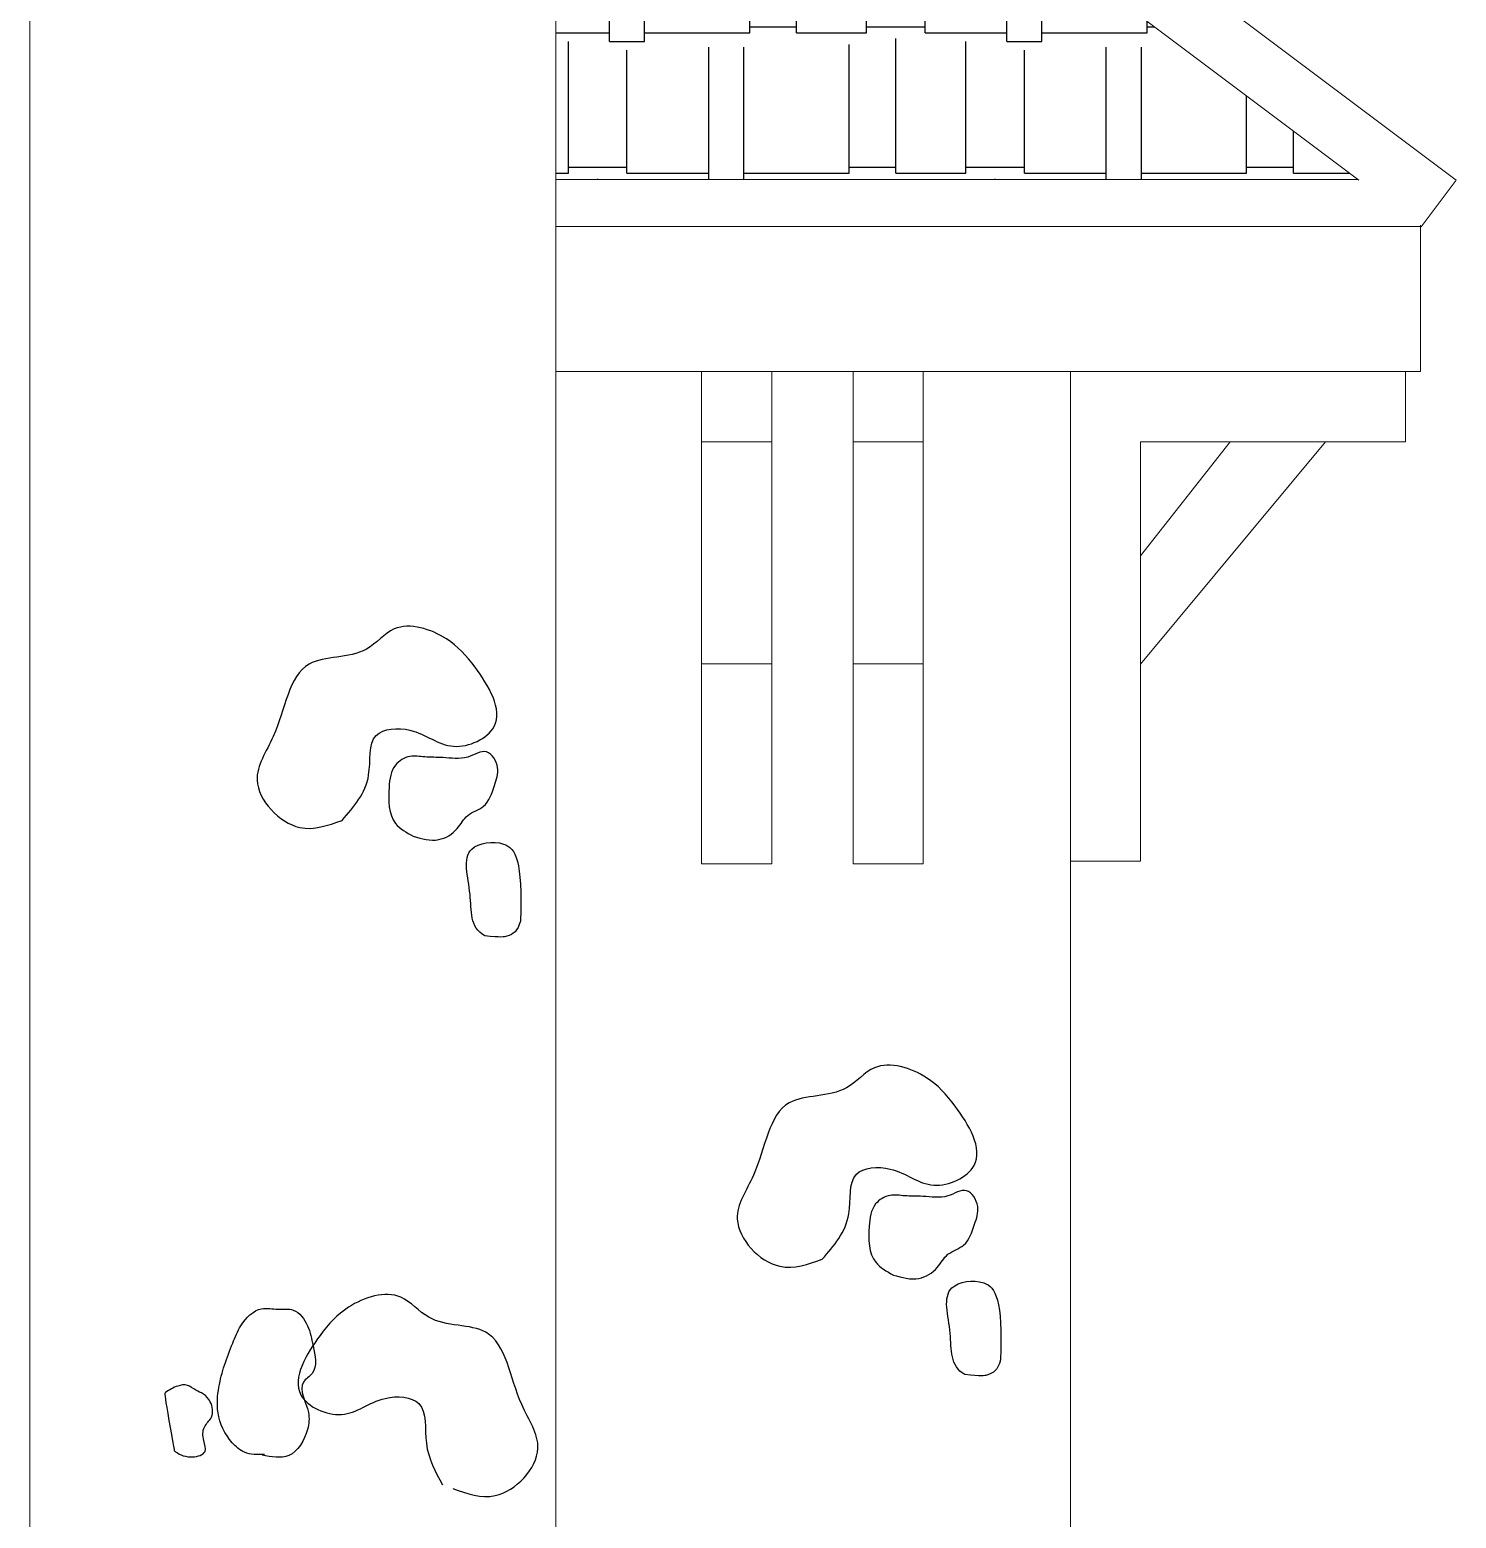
# Model space of a CAD drawing. Header units: millimetres. Extents: x 85048 to 158814, y 1395 to 38919.
# Drawn here: x 130596 to 133036, y 4641 to 7187 of the extents above; entities that cross this region are included whole.
import ezdxf

# ---------------------------------------------------------------- set-up
doc = ezdxf.new("R2010")
doc.units = ezdxf.units.MM
doc.layers.add('hatches', color=8, linetype='Continuous')
doc.layers.add('wall', color=5, linetype='Continuous')

msp = doc.modelspace()

# ---------------------------------------------------------------- hatches: boundary and pattern name
at = {"layer": 'hatches', "ltscale": 50, "true_color": 0x8f9991}
h = msp.add_hatch(dxfattribs=at)
h.set_pattern_fill('AR-RSHKE', color=252, scale=20, style=0)
h.set_pattern_definition([(0, (-1961982.92, 1516541.65), (510, 240), [120, -100, 140, -60, 180, -80]), (0, (-1961862.92, 1516551.65), (510, 240), [100, -380, 80, -120]), (0, (-1961622.92, 1516526.65), (510, 240), [60, -620]), (90, (-1961982.92, 1516541.65), (-170, 240), [230, -730]), (90, (-1961862.92, 1516541.65), (-170, 240), [225, -735]), (90, (-1961762.92, 1516541.65), (-170, 240), [210, -750]), (90, (-1961622.92, 1516526.65), (-170, 240), [230, -730]), (90, (-1961562.92, 1516526.65), (-170, 240), [230, -730]), (90, (-1961382.92, 1516541.65), (-170, 240), [220, -740])])
h.paths.add_polyline_path([(131495.7, 7960.1), (131495.7, 6930.7), (132868, 6930.9)])

# ---------------------------------------------------------------- linework, layer by layer
at = {"layer": 'hatches', "color": 252, "ltscale": 50, "true_color": 0x8f9991}
for points in [[(131130.1, 5834.9, 0.7), (131057.9, 5822.8, 0.7), (130984.8, 5903.6, 0.7), (131012.5, 5978.5, 0.7), (131073.9, 6102.2, 0.7), (131171.7, 6127.8, 0.7), (131219.4, 6162.2, 0.7), (131308.7, 6145.1, 0.7), (131357.5, 6096.9, 0.7), (131390.2, 5995.3, 0.7), (131320.9, 5961.6, 0.7), (131246.3, 5989.1, 0.7), (131188.5, 5980.2, 0.7), (131175.6, 5912.4, 0.7), (131130.1, 5834.9, 0.7)], [(131251.8, 5807.8, 0.7), (131221.7, 5829.6, 0.7), (131210.5, 5891.4, 0.7), (131221.6, 5929.5, 0.7), (131246.2, 5944.1, 0.7), (131271.4, 5943.3, 0.7), (131302.2, 5942.3, 0.7), (131345, 5943.2, 0.7), (131377.2, 5952, 0.7), (131396.1, 5925.1, 0.7), (131390.7, 5894.5, 0.7), (131372, 5858.9, 0.7), (131345.2, 5843.3, 0.7), (131326.9, 5820.8, 0.7), (131295.5, 5802, 0.7), (131251.8, 5807.8, 0.7)], [(131951.4, 5084.4, 0.2), (131879.1, 5072.3, 0.2), (131806.1, 5153.1, 0.2), (131833.8, 5228.1, 0.2), (131895.1, 5351.8, 0.2), (131992.9, 5377.4, 0.2), (132040.7, 5411.8, 0.2), (132130, 5394.6, 0.2), (132178.7, 5346.4, 0.2), (132211.4, 5244.9, 0.2), (132142.1, 5211.2, 0.2), (132067.6, 5238.6, 0.2), (132009.8, 5229.7, 0.2), (131996.9, 5161.9, 0.2), (131951.4, 5084.4, 0.2)], [(132073.1, 5057.3, 0.2), (132043, 5079.1, 0.2), (132031.7, 5141, 0.2), (132042.8, 5179, 0.2), (132067.5, 5193.6, 0.2), (132092.7, 5192.8, 0.2), (132123.4, 5191.9, 0.2), (132166.3, 5192.7, 0.2), (132198.4, 5201.6, 0.2), (132217.4, 5174.6, 0.2), (132212, 5144.1, 0.2), (132193.3, 5108.4, 0.2), (132166.5, 5092.8, 0.2), (132148.2, 5070.3, 0.2), (132116.8, 5051.6, 0.2), (132073.1, 5057.3, 0.2)], [(131319.8, 4692.2, 0.7), (131392, 4680.1, 0.7), (131465.1, 4760.9, 0.7), (131437.4, 4835.8, 0.7), (131376.1, 4959.5, 0.7), (131278.3, 4985.1, 0.7), (131230.5, 5019.5, 0.7), (131141.2, 5002.4, 0.7), (131092.5, 4954.2, 0.7), (131059.7, 4852.6, 0.7), (131129.1, 4818.9, 0.7), (131203.6, 4846.4, 0.7), (131261.4, 4837.5, 0.7), (131274.3, 4769.7, 0.7), (131301.7, 4698.8, 0.7)], [(130997.2, 4750.3, 0.7), (130963.4, 4754.2, 0.7), (130942.2, 4770.7, 0.7), (130917.9, 4821.7, 0.7), (130919.5, 4865.6, 0.7), (130928.9, 4903.2, 0.7), (130943, 4940.9, 0.7), (130957.1, 4970.7, 0.7), (130992.5, 4999.7, 0.7), (131020.7, 4998.9, 0.7), (131046.6, 4997.4, 0.7), (131071, 4970.7, 0.7), (131080.4, 4936.2, 0.7), (131078.8, 4889.1, 0.7), (131063.9, 4874.2, 0.7), (131072.5, 4822.4, 0.7), (131071, 4793.4, 0.7), (131038.8, 4748.7, 0.7), (130993.2, 4749.5, 0.7)]]:
    msp.add_spline(points, degree=3, dxfattribs=at)
for points, knots in [([(131374.1, 5637.5, 0.7), (131402.3, 5634.3, 0.7), (131421, 5638.4, 0.7), (131430.1, 5645.2, 0.7), (131435.3, 5662.7, 0.7), (131438.5, 5766.3, 0.7), (131418.2, 5804.7, 0.7), (131328.2, 5792, 0.7), (131355.5, 5711.2, 0.7), (131348.2, 5652.1, 0.7), (131374.1, 5637.5, 0.7)], [394.702215, 394.702215, 394.702215, 394.702215, 400.557988, 415.910439, 415.910439, 415.910439, 480.991077, 536.231936, 613.763119, 684.162889, 684.162889, 684.162889, 684.162889]), ([(132195.4, 4887, 0.2), (132223.6, 4883.9, 0.2), (132242.3, 4887.9, 0.2), (132251.4, 4894.7, 0.2), (132256.6, 4912.2, 0.2), (132259.8, 5015.9, 0.2), (132239.4, 5054.2, 0.2), (132149.5, 5041.5, 0.2), (132176.8, 4960.7, 0.2), (132169.5, 4901.6, 0.2), (132195.4, 4887, 0.2)], [394.702215, 394.702215, 394.702215, 394.702215, 400.557988, 415.910439, 415.910439, 415.910439, 480.991077, 536.231936, 613.763119, 684.162889, 684.162889, 684.162889, 684.162889]), ([(130843.1, 4756.9, 0.7), (130843.1, 4756.9, 0.7), (130825.2, 4855, 0.7), (130833.8, 4860.2, 0.7), (130846.2, 4868.1, 0.7), (130866.4, 4871.1, 0.7), (130878.8, 4859.7, 0.7), (130894.6, 4854.7, 0.7), (130907.6, 4839.2, 0.7), (130911.6, 4814.3, 0.7), (130890.9, 4798.1, 0.7), (130891.8, 4776.2, 0.7), (130901.2, 4752, 0.7), (130870.1, 4743.2, 0.7), (130852.6, 4749.6, 0.7), (130843.8, 4756.3, 0.7), (130843.1, 4756.9, 0.7)], [124.845666, 124.845666, 124.845666, 124.845666, 127.93742, 131.029173, 153.842308, 170.334498, 186.795964, 201.512455, 218.997738, 245.397607, 266.238724, 289.285258, 308.048715, 331.383778, 361.749297, 364.491593, 364.491593, 364.491593, 364.491593])]:
    msp.add_open_spline(points, degree=3, knots=knots, dxfattribs=at)
at = {"layer": 'wall', "color": 250, "linetype": 'Continuous', "lineweight": 15, "ltscale": 0.13}
for p, q in [((130595.9, 3897.2, 1.6), (130595.9, 8848.2, 1.6)), ((131495.7, 8848.2, 0.9), (131495.7, 6478.6, 2.6)), ((133036, 6929.9, 0.2), (131495.7, 8085.1, 0.2)), ((132869.3, 6929.9, 0.2), (131495.7, 7960.1, 0.2)), ((131495.7, 6930.7, 0.2), (132868, 6930.9, 0.2)), ((132976, 6849.9, 0.2), (133036, 6929.9, 0.2)), ((132975, 6850.6, 0.2), (131495.7, 6850.6, 0.2)), ((132975, 6602.4, 0.2), (132975, 6852.5, 0.2)), ((132975, 6602.4, 0.2), (131495.7, 6602.4, 0.2)), ((131745.1, 6602.4, 0.2), (131745.1, 5760.5, 0.2)), ((131865.1, 6602.4, 0.2), (131865.1, 5760.5, 0.2)), ((132004.1, 6602.4, 0.2), (132004.1, 5760.5, 0.2)), ((132124.1, 6602.4, 0.2), (132124.1, 5760.5, 0.2)), ((132375.9, 4136.6, 0.2), (132375.9, 6602.4, 0.2)), ((132949.3, 6602.4, -1.6), (132949.3, 6482.4, -1.6)), ((131495.7, 6478.6, 2.6), (131495.7, 3897.2, 4.4)), ((131865.1, 6482.4, 0.2), (131745.1, 6482.4, 0.2)), ((132124.1, 6482.4, 0.2), (132004.1, 6482.4, 0.2)), ((132375.9, 6478.6, 0.2), (132375.9, 4136.6, 0.2)), ((132495.6, 6482.4, -1.6), (132949.3, 6482.4, -1.6)), ((132495.6, 6482.4, -1.6), (132495.6, 5765.3, -1.6)), ((132495.6, 6101.9, -1.6), (132812.3, 6482.4, -1.6)), ((132495.6, 6287.3, -1.6), (132649.5, 6482.4, -1.6)), ((131865.1, 6102.5, 0.2), (131745.1, 6102.5, 0.2)), ((132124.1, 6102.5, 0.2), (132004.1, 6102.5, 0.2)), ((131865.1, 5760.5, 0.2), (131745.1, 5760.5, 0.2)), ((132124.1, 5760.5, 0.2), (132004.1, 5760.5, 0.2)), ((132495.6, 5765.3, -1.6), (132375.9, 5765.3, -1.6))]:
    msp.add_line(p, q, dxfattribs=at)

doc.saveas('drawing.dxf')
